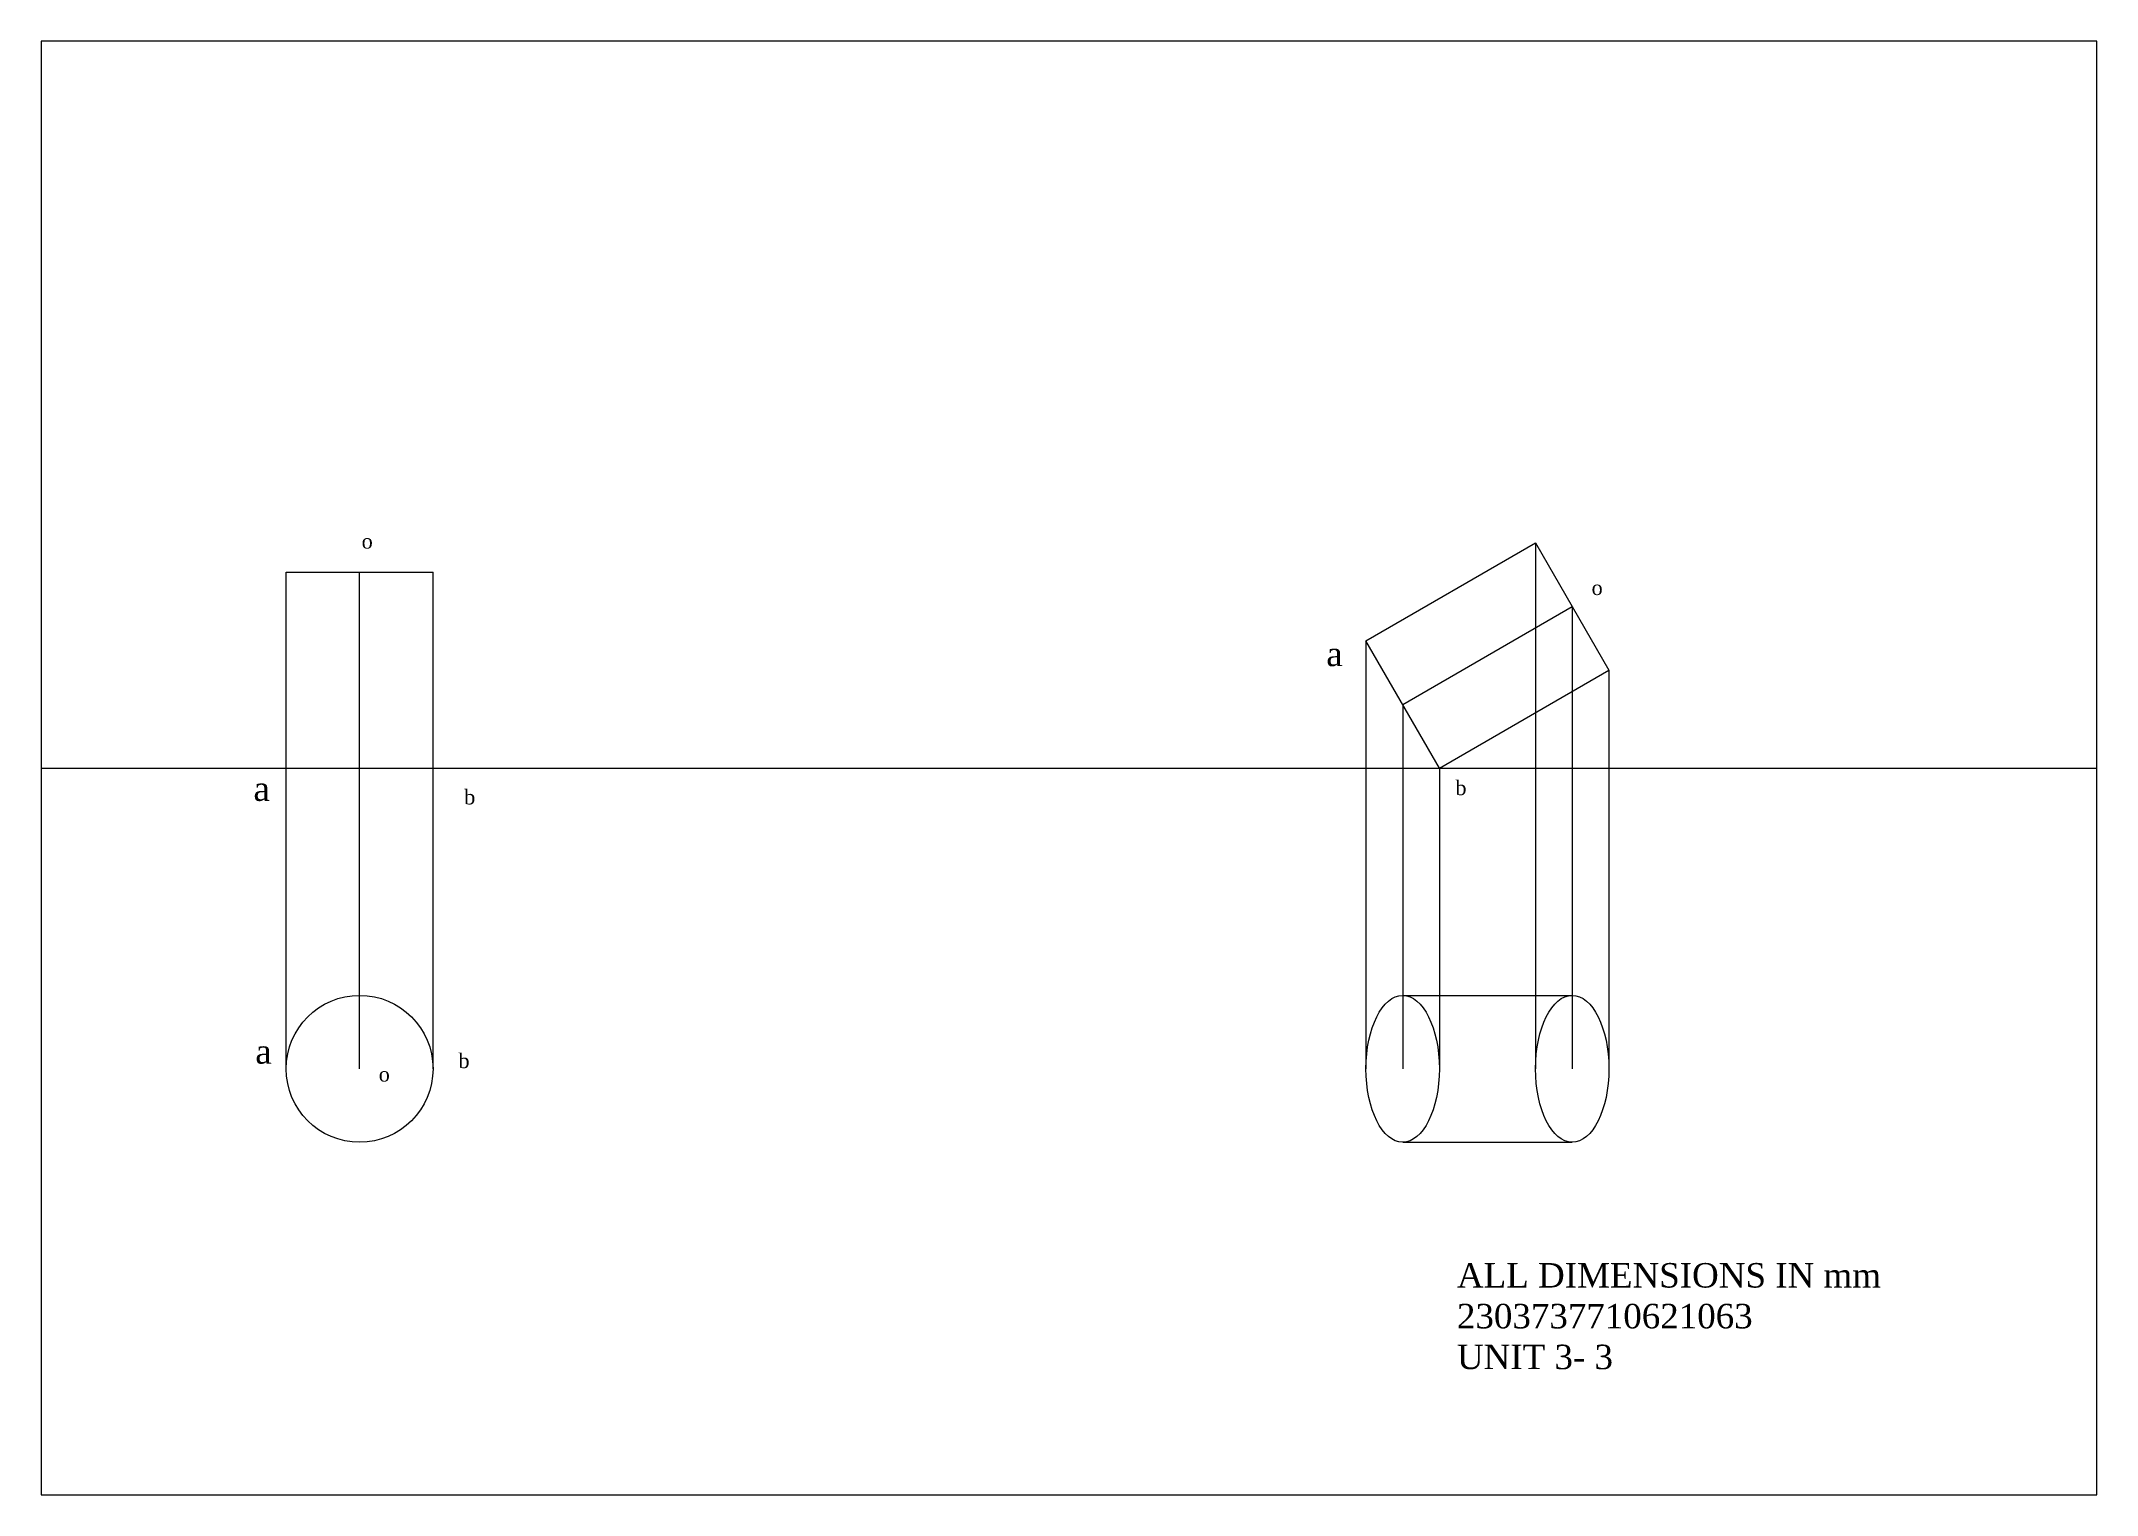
# Model space of a CAD drawing. Header units: millimetres. Extents: x 0 to 420, y 0 to 297.
import ezdxf

# ---------------------------------------------------------------- set-up
doc = ezdxf.new("R2010")
doc.units = ezdxf.units.MM
doc.header["$MEASUREMENT"] = 0
doc.styles.get("Standard").update_dxf_attribs({"font": 'times.ttf', "height": 5})

msp = doc.modelspace()

# ---------------------------------------------------------------- linework, layer by layer
for p, q in [((270.67, 174.48), (305.31, 194.48)), ((305.31, 194.48), (320.31, 168.5)), ((50.07, 148.5), (50.07, 188.5)), ((50.07, 188.5), (80.07, 188.5)), ((65.07, 148.5), (65.07, 188.5)), ((80.07, 148.5), (80.07, 188.5)), ((278.17, 161.49), (312.81, 181.49)), ((285.67, 148.5), (270.67, 174.48)), ((285.67, 148.5), (320.31, 168.5)), ((0, 148.5), (420, 148.5)), ((50.07, 87.05), (50.07, 148.5)), ((65.07, 87.05), (65.07, 148.5)), ((80.07, 87.05), (80.07, 148.5)), ((278.17, 102.05), (312.81, 102.05)), ((278.17, 72.05), (312.81, 72.05))]:
    msp.add_line(p, q)
at = {"color": 240, "true_color": 0xed1f24}
for p, q in [((305.31, 194.48), (305.31, 87.05)), ((312.81, 181.49), (312.81, 87.05)), ((270.67, 174.48), (270.67, 87.05)), ((320.31, 168.5), (320.31, 87.05)), ((278.17, 161.49), (278.17, 87.05)), ((285.67, 148.5), (285.67, 87.05))]:
    msp.add_line(p, q, dxfattribs=at)
msp.add_lwpolyline([(0, 0), (420, 0), (420, 297), (0, 297)], close=True)
msp.add_circle((65.07, 87.05), 15)
for centre in [(278.17, 87.05), (312.81, 87.05)]:
    msp.add_ellipse(centre, major_axis=(0, 15), ratio=0.5)

# ---------------------------------------------------------------- texts
at = {"attachment_point": 1}
for s, width, insert, char_height in [('o', 19.0093, (65.49, 196.33), 3), ('o', 19.0093, (316.77, 186.84), 3), ('a', 61.6496, (262.57, 174.31), 5), ('a', 61.6496, (43.38, 146.78), 5), ('b', 23.6647, (86.44, 144.07), 3), ('b', 23.6647, (288.94, 145.96), 3), ('a', 61.6496, (43.76, 93.09), 5), ('b', 23.6647, (85.27, 90.19), 3), ('o', 19.0093, (68.98, 87.44), 3), ('ALL DIMENSIONS IN mm\\P2303737710621063\\PUNIT 3- 3', 130.7431, (289.26, 47.36), 5)]:
    msp.add_mtext_dynamic_manual_height_columns(s, width=width, gutter_width=25, heights=[0], dxfattribs=dict(at, insert=insert, char_height=char_height))

doc.saveas('drawing.dxf')
